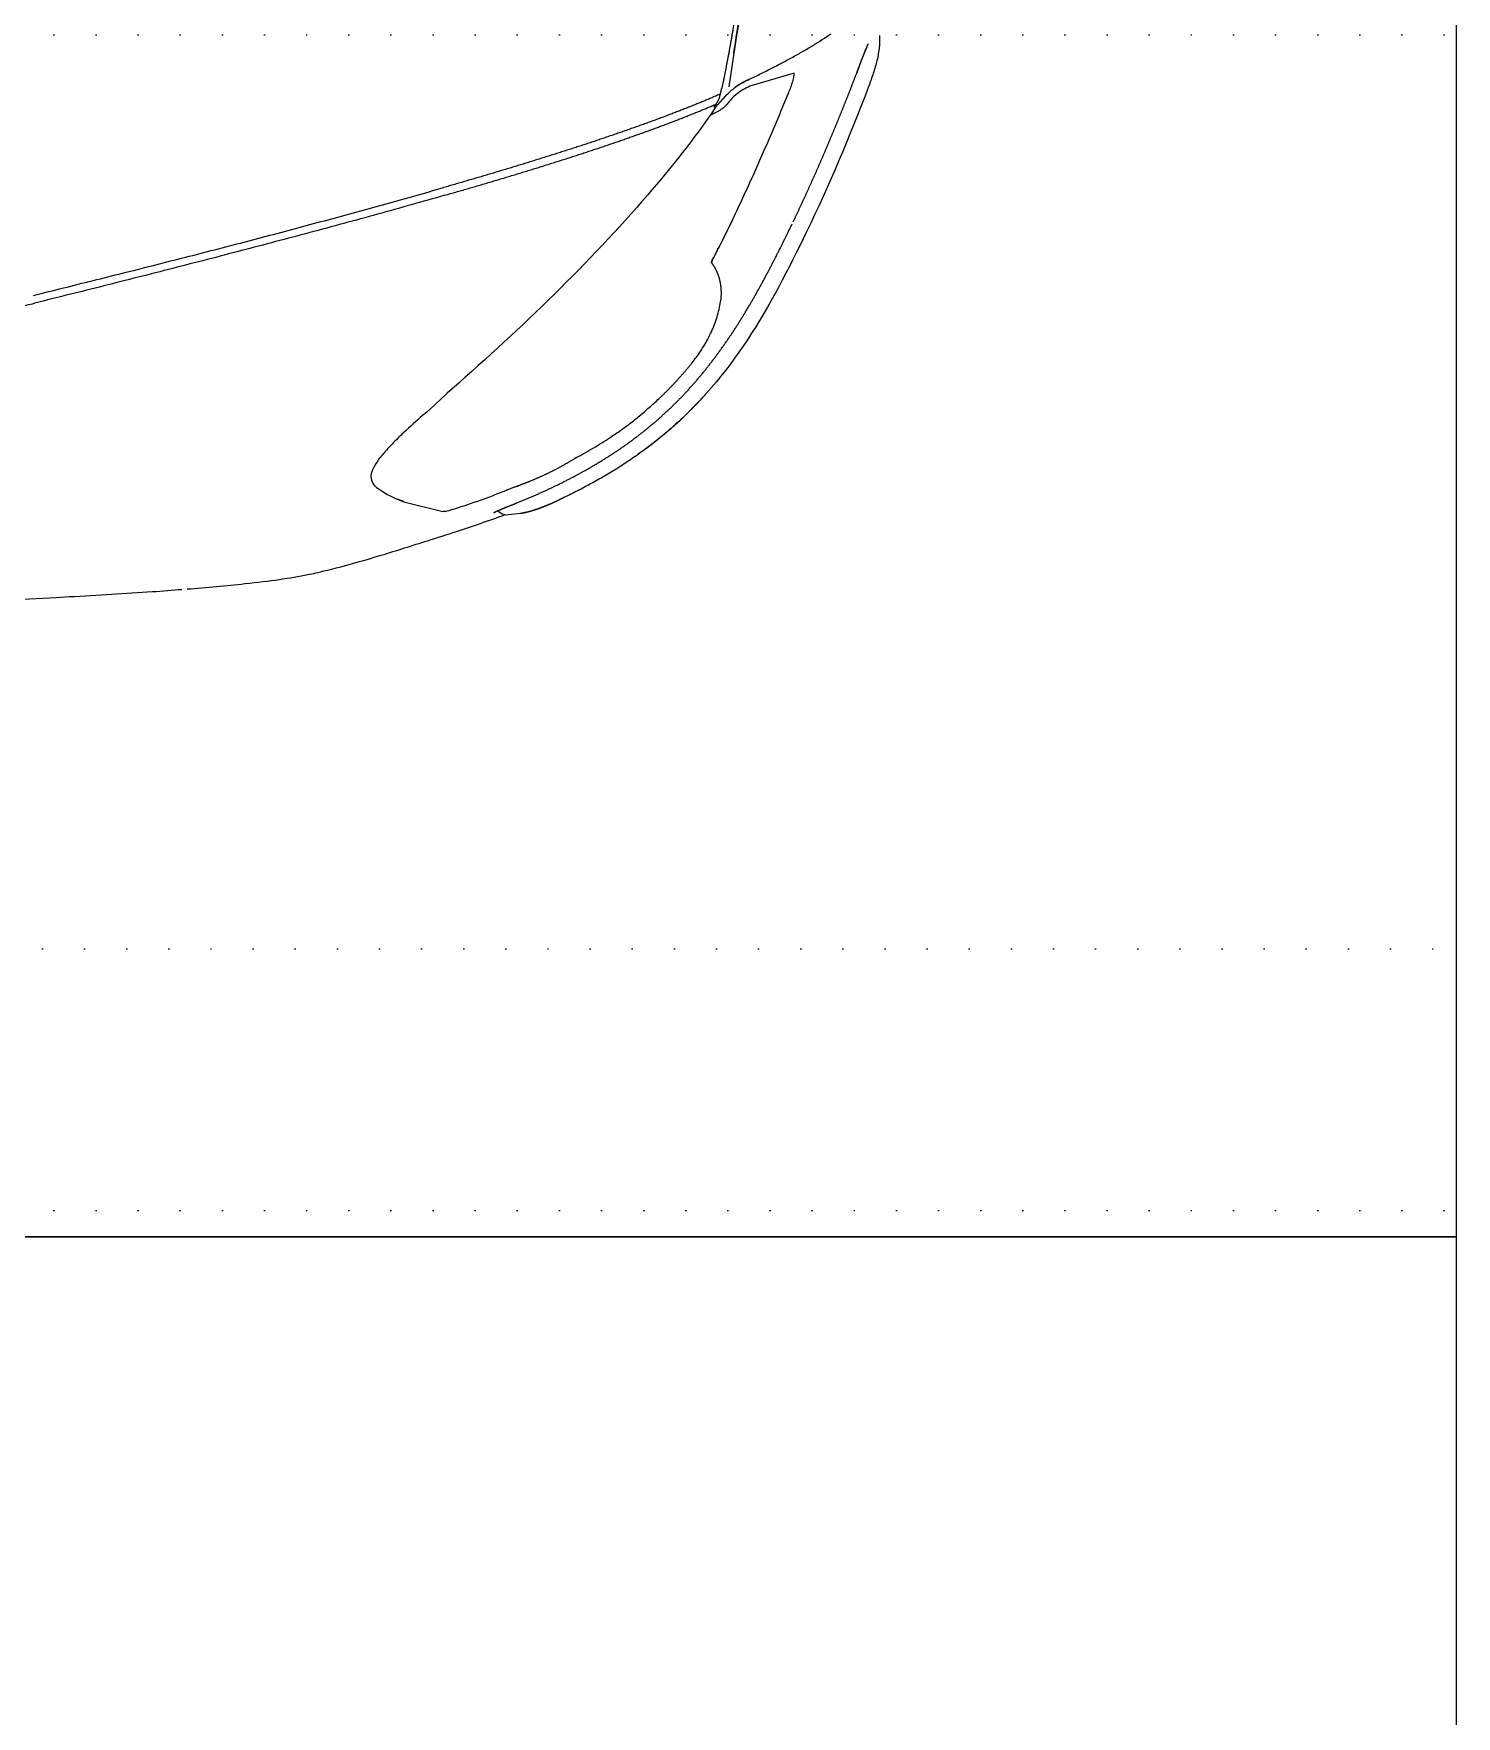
# Model space of a CAD drawing. Extents: x -1073 to 35213, y -1180 to 6950.
# Drawn here: x 31204.9 to 31313.8, y 1365.8 to 1494.6 of the extents above; entities that cross this region are included whole.
import ezdxf
from ezdxf.xclip import XClip

# ---------------------------------------------------------------- set-up
doc = ezdxf.new("R2010")
doc.units = 0
doc.header["$LTSCALE"] = 25
doc.header["$XCLIPFRAME"] = 0
doc.linetypes.add('DOT2', pattern=[0.125, 0, -0.125])
doc.layers.get('0').update_dxf_attribs({"color": 9, "lineweight": 9})
for name, color, linetype, lineweight in [('04', 9, 'Continuous', 9), ('06D', 9, 'Continuous', 9), ('20', 9, 'DOT2', 9)]:
    doc.layers.add(name, color=color, linetype=linetype, lineweight=lineweight)

# ---------------------------------------------------------------- blocks, each defined once
blk = doc.blocks.new('p-araba-polo')
for p, q in [((0.1556, -0.3961), (0.1593, -0.4217)), ((0.1094, -0.4114), (0.1433, -0.4214)), ((0.1683, -0.4355), (0.17, -0.4382)), ((0.172, -0.4427), (0.1727, -0.4429)), ((0.1727, -0.4429), (0.1735, -0.4432)), ((0.3712, -0.653), (0.3749, -0.6562)), ((0.3749, -0.6562), (0.3764, -0.6575)), ((0.3875, -0.668), (0.3764, -0.6575)), ((0.4278, -0.7293), (0.4248, -0.7314)), ((0.3344, -0.7478), (0.3365, -0.7464)), ((0.4081, -0.7394), (0.3783, -0.7469)), ((0.3189, -0.7483), (0.328, -0.7495)), ((0.3334, -0.7485), (0.3346, -0.7476))]:
    blk.add_line(p, q)
at = {"flags": 128}
for points in [[(0.3874, -0.668), (0.3906, -0.6707), (0.3938, -0.6734)], [(0.4171, -0.6952), (0.4181, -0.6962), (0.4193, -0.6975), (0.4207, -0.699)], [(0.427, -0.7064), (0.4277, -0.7072), (0.4282, -0.7081)]]:
    blk.add_lwpolyline(points, dxfattribs=at)
for points, degree in [([(0.1535, -0.3825), (0.1532, -0.3809), (0.1529, -0.3793), (0.1527, -0.3776), (0.1524, -0.376), (0.1522, -0.3743), (0.1519, -0.3727), (0.1516, -0.371)], 7), ([(0.1554, -0.3724), (0.157, -0.3826), (0.1588, -0.3928), (0.1607, -0.403), (0.1627, -0.4132), (0.1648, -0.423)], 5), ([(0.1556, -0.3961), (0.1553, -0.3942), (0.155, -0.3923), (0.1546, -0.3903), (0.1543, -0.3884), (0.154, -0.3864), (0.1538, -0.3845), (0.1535, -0.3825)], 7), ([(0.053, -0.3896), (0.0528, -0.3896), (0.0527, -0.3894), (0.0526, -0.3892), (0.0526, -0.389), (0.0526, -0.3888)], 5), ([(0.0615, -0.4113), (0.0603, -0.4081), (0.0591, -0.4049), (0.0579, -0.4017), (0.0566, -0.3984), (0.0553, -0.3951), (0.0539, -0.3919), (0.0526, -0.3888)], 7), ([(0.0616, -0.4115), (0.0615, -0.4115), (0.0614, -0.4115), (0.0614, -0.4115), (0.0615, -0.4114), (0.0615, -0.4113)], 5), ([(0.0616, -0.4115), (0.0615, -0.4115), (0.0614, -0.4115), (0.0614, -0.4115), (0.0615, -0.4114), (0.0615, -0.4113)], 5), ([(0.1101, -0.5251), (0.1025, -0.5092), (0.0951, -0.4931), (0.0879, -0.477), (0.081, -0.4607), (0.0743, -0.4443), (0.0678, -0.4279), (0.0615, -0.4113)], 7), ([(0.1058, -0.4093), (0.1058, -0.4093), (0.1058, -0.4094), (0.1058, -0.4094), (0.1058, -0.4094), (0.1058, -0.4094), (0.1058, -0.4094), (0.1058, -0.4094)], 7), ([(0.1058, -0.4093), (0.1058, -0.4094), (0.1058, -0.4094), (0.1058, -0.4094)], 3), ([(0.0527, -0.4224), (0.0527, -0.4224), (0.0527, -0.4223)], 2), ([(0.0527, -0.4223), (0.0527, -0.4224), (0.0527, -0.4224)], 2), ([(0.0527, -0.4224), (0.0668, -0.4598), (0.0826, -0.4968), (0.0999, -0.5329)], 3), ([(0.1449, -0.4166), (0.1466, -0.4174), (0.1484, -0.4183), (0.1502, -0.4192), (0.152, -0.4203), (0.1537, -0.4215), (0.1553, -0.4228)], 6), ([(0.1658, -0.4273), (0.1656, -0.4265), (0.1654, -0.4256), (0.1652, -0.4247), (0.165, -0.4239), (0.1648, -0.423)], 5), ([(0.1531, -0.4271), (0.1538, -0.4277), (0.1545, -0.4282), (0.1552, -0.4288), (0.1558, -0.4294), (0.1564, -0.43), (0.157, -0.4306), (0.1576, -0.4313)], 7), ([(0.1619, -0.4288), (0.1628, -0.4298), (0.1636, -0.4307), (0.1644, -0.4316), (0.1652, -0.4325), (0.166, -0.4334), (0.1668, -0.4342)], 6), ([(0.1668, -0.4342), (0.1658, -0.4332), (0.1648, -0.4321), (0.1639, -0.431), (0.163, -0.43), (0.1619, -0.4288)], 5), ([(0.1658, -0.4273), (0.1921, -0.4388), (0.2207, -0.4497), (0.2508, -0.4602), (0.2818, -0.4704), (0.3133, -0.4801), (0.3453, -0.4896), (0.3777, -0.4989)], 7), ([(0.1706, -0.4373), (0.1701, -0.4365), (0.1696, -0.4358), (0.1691, -0.435)], 3), ([(0.3769, -0.5048), (0.3446, -0.4956), (0.3126, -0.4861), (0.2815, -0.4765), (0.2514, -0.4666), (0.2221, -0.4565), (0.1943, -0.4459), (0.1691, -0.435)], 7), ([(0.1706, -0.4373), (0.1703, -0.4368), (0.17, -0.4364), (0.1697, -0.4359), (0.1693, -0.4355), (0.1691, -0.435)], 5), ([(0.1699, -0.4417), (0.1707, -0.4421), (0.1715, -0.4424), (0.1724, -0.4428)], 3), ([(0.1724, -0.4428), (0.1717, -0.4425), (0.171, -0.4422), (0.1703, -0.4419)], 3), ([(0.1731, -0.4427), (0.173, -0.4429), (0.1729, -0.443), (0.1727, -0.4429), (0.1726, -0.4429), (0.1724, -0.4428)], 5), ([(0.1724, -0.4428), (0.1726, -0.4429), (0.1727, -0.4429), (0.1729, -0.443), (0.173, -0.4429), (0.1731, -0.4427)], 5), ([(0.1724, -0.4428), (0.1726, -0.4429), (0.1728, -0.443), (0.1729, -0.443), (0.1731, -0.4431), (0.1733, -0.4432), (0.1735, -0.4432)], 6), ([(0.1724, -0.4428), (0.1727, -0.443), (0.1731, -0.4431), (0.1735, -0.4432)], 3), ([(0.1949, -0.6585), (0.1794, -0.6422), (0.1652, -0.6246), (0.1526, -0.6059), (0.1412, -0.5866), (0.1306, -0.5668), (0.1206, -0.5469), (0.1109, -0.5267)], 7), ([(0.1553, -0.521), (0.1585, -0.5277), (0.1618, -0.5344), (0.1652, -0.5411), (0.1685, -0.5478), (0.172, -0.5544)], 5), ([(0.0999, -0.5329), (0.0999, -0.5329), (0.1, -0.5328)], 2), ([(0.1, -0.5328), (0.0999, -0.5329), (0.0999, -0.5329)], 2), ([(0.1721, -0.5572), (0.1688, -0.5617), (0.1665, -0.5669), (0.1652, -0.5727), (0.165, -0.5788), (0.1656, -0.585)], 5), ([(0.172, -0.5544), (0.1723, -0.555), (0.1726, -0.5556), (0.1728, -0.5563), (0.1724, -0.5568), (0.1721, -0.5572)], 5), ([(1.0396, -0.6705), (0.9891, -0.6587), (0.9388, -0.647), (0.8888, -0.6352), (0.839, -0.6234), (0.7894, -0.6115), (0.7401, -0.5995), (0.6909, -0.5874)], 7), ([(0.1875, -0.633), (0.1921, -0.6388), (0.1969, -0.6443), (0.2018, -0.6497), (0.2069, -0.6548), (0.2121, -0.6598)], 5), ([(0.3712, -0.6529), (0.3712, -0.6531), (0.3712, -0.6531), (0.3714, -0.6529)], 3), ([(0.3749, -0.6561), (0.3748, -0.6562), (0.3749, -0.6563), (0.375, -0.6562)], 3), ([(0.3749, -0.6561), (0.3748, -0.6562), (0.3749, -0.6563), (0.375, -0.6562)], 3), ([(0.3756, -0.655), (0.3756, -0.655), (0.3756, -0.655), (0.3756, -0.655), (0.3756, -0.655), (0.3756, -0.655)], 5), ([(0.3756, -0.655), (0.3756, -0.655), (0.3756, -0.655), (0.3756, -0.655), (0.3756, -0.655), (0.3756, -0.655)], 5), ([(0.195, -0.6586), (0.1949, -0.6586), (0.1949, -0.6586), (0.1949, -0.6586), (0.1949, -0.6585), (0.1949, -0.6585)], 5), ([(0.3217, -0.7403), (0.3016, -0.7322), (0.2819, -0.7231), (0.2626, -0.713), (0.244, -0.7016), (0.2263, -0.6886), (0.21, -0.6742), (0.1949, -0.6585)], 7), ([(0.3876, -0.668), (0.3876, -0.668), (0.3875, -0.668), (0.3874, -0.668)], 3), ([(0.3874, -0.668), (0.3875, -0.668), (0.3875, -0.668), (0.3875, -0.668), (0.3876, -0.668), (0.3876, -0.668)], 5), ([(0.3938, -0.6734), (0.3987, -0.6777), (0.4036, -0.682), (0.4082, -0.6864)], 3), ([(0.4082, -0.6864), (0.4113, -0.6894), (0.4143, -0.6923), (0.4171, -0.6952)], 3), ([(0.2765, -0.7057), (0.2764, -0.7057), (0.2762, -0.7056), (0.2761, -0.7056), (0.276, -0.7055), (0.276, -0.7054)], 5), ([(0.2765, -0.7057), (0.2764, -0.7057), (0.2762, -0.7056), (0.2761, -0.7056), (0.276, -0.7055), (0.276, -0.7054)], 5), ([(0.3195, -0.7266), (0.3131, -0.7243), (0.3067, -0.7217), (0.3004, -0.7189), (0.2941, -0.7159), (0.288, -0.7127), (0.2819, -0.7091), (0.276, -0.7054)], 7), ([(0.4207, -0.699), (0.423, -0.7016), (0.4252, -0.704), (0.427, -0.7064)], 3), ([(0.4282, -0.7081), (0.4316, -0.7131), (0.4335, -0.7174), (0.4334, -0.7204)], 3), ([(0.4334, -0.7204), (0.4334, -0.7239), (0.4311, -0.7269), (0.4278, -0.7293)], 3), ([(0.3228, -0.7278), (0.322, -0.7276), (0.3213, -0.7275), (0.3207, -0.7272), (0.3201, -0.7269), (0.3195, -0.7266)], 5), ([(0.3228, -0.7278), (0.322, -0.7276), (0.3213, -0.7275), (0.3207, -0.7272), (0.3201, -0.7269), (0.3195, -0.7266)], 5), ([(0.3291, -0.7303), (0.3291, -0.7303), (0.3291, -0.7303), (0.3291, -0.7303), (0.3291, -0.7303), (0.3291, -0.7303), (0.3291, -0.7303), (0.3291, -0.7303), (0.3291, -0.7303), (0.3291, -0.7303)], 9), ([(0.3291, -0.7303), (0.3291, -0.7303), (0.3292, -0.7304), (0.3293, -0.7304), (0.3293, -0.7304), (0.3294, -0.7304), (0.3294, -0.7304), (0.3295, -0.7304), (0.3296, -0.7305), (0.3296, -0.7305)], 9), ([(0.3296, -0.7305), (0.3296, -0.7305), (0.3295, -0.7304), (0.3294, -0.7304), (0.3294, -0.7304), (0.3293, -0.7304), (0.3293, -0.7304), (0.3292, -0.7304), (0.3291, -0.7303), (0.3291, -0.7303)], 9), ([(0.3317, -0.7313), (0.3315, -0.7313), (0.3314, -0.7312), (0.3314, -0.7312), (0.3314, -0.7312), (0.3314, -0.7312)], 5), ([(0.3317, -0.7313), (0.3315, -0.7313), (0.3314, -0.7312), (0.3314, -0.7312), (0.3314, -0.7312), (0.3314, -0.7312)], 5), ([(0.4248, -0.7314), (0.4196, -0.7347), (0.4139, -0.7373), (0.4081, -0.7394)], 3), ([(0.2817, -0.7343), (0.2817, -0.7343), (0.2818, -0.7344), (0.2818, -0.7344)], 3), ([(0.284, -0.7354), (0.2863, -0.7365), (0.2886, -0.7376), (0.2909, -0.7387)], 3), ([(0.291, -0.7387), (0.2909, -0.7387), (0.2909, -0.7387)], 2), ([(0.3189, -0.7483), (0.3138, -0.7474), (0.3089, -0.7461), (0.3042, -0.7445), (0.2997, -0.7427), (0.2953, -0.7407), (0.2909, -0.7387)], 6), ([(0.3392, -0.7476), (0.3378, -0.7469), (0.3359, -0.746), (0.3336, -0.745), (0.3308, -0.7439), (0.3278, -0.7427), (0.3247, -0.7415), (0.3217, -0.7403)], 7), ([(0.3218, -0.7403), (0.3218, -0.7403), (0.3217, -0.7404), (0.3217, -0.7403), (0.3217, -0.7403), (0.3217, -0.7403)], 5), ([(0.3217, -0.7403), (0.3217, -0.7403), (0.3217, -0.7404), (0.3217, -0.7404), (0.3218, -0.7403), (0.3218, -0.7403)], 5), ([(0.3392, -0.7476), (0.3389, -0.7475), (0.3386, -0.7474), (0.3383, -0.7472), (0.3379, -0.747), (0.3377, -0.7468)], 5), ([(0.3764, -0.7468), (0.3768, -0.7469), (0.3772, -0.747), (0.3776, -0.747), (0.378, -0.7469), (0.3783, -0.7469)], 5), ([(0.4081, -0.7394), (0.4089, -0.7391), (0.4097, -0.7388), (0.4106, -0.7385), (0.4114, -0.7382), (0.4122, -0.7378), (0.4131, -0.7375)], 6), ([(0.328, -0.7495), (0.3299, -0.7499), (0.3326, -0.7491), (0.3334, -0.7485)], 3), ([(0.3342, -0.7479), (0.3342, -0.7479), (0.3342, -0.7479), (0.3343, -0.7479), (0.3343, -0.7479), (0.3343, -0.7479)], 5), ([(0.3342, -0.7479), (0.3342, -0.7479), (0.3343, -0.7479), (0.3343, -0.7479)], 3), ([(0.3392, -0.7476), (0.339, -0.7475), (0.3387, -0.7474), (0.3385, -0.7473), (0.3382, -0.7472), (0.338, -0.747)], 5), ([(0.5299, -0.8023), (0.5443, -0.8039), (0.5588, -0.8052), (0.5741, -0.8064)], 3)]:
    blk.add_open_spline(points, degree=degree)
for points, degree, knots in [([(0.1516, -0.371), (0.1519, -0.373), (0.1526, -0.3768), (0.1532, -0.3806), (0.1535, -0.3825)], 3, [0, 0, 0, 0, 0.500002, 1, 1, 1, 1]), ([(0.044, -0.3824), (0.044, -0.3841), (0.0439, -0.3875), (0.0443, -0.3927), (0.0451, -0.3978), (0.0462, -0.4028), (0.0476, -0.4078), (0.0492, -0.4127), (0.0509, -0.4176), (0.0521, -0.4208), (0.0527, -0.4224)], 3, [0, 0, 0, 0, 0.124987, 0.249975, 0.374965, 0.49996, 0.624964, 0.749973, 0.874985, 1, 1, 1, 1]), ([(0.1449, -0.4166), (0.1418, -0.4151), (0.1357, -0.4122), (0.127, -0.4078), (0.1185, -0.4034), (0.1103, -0.399), (0.1024, -0.3945), (0.0949, -0.3901), (0.0878, -0.3856), (0.0833, -0.3826), (0.0811, -0.3811)], 3, [0, 0, 0, 0, 0.125001, 0.250002, 0.375002, 0.500003, 0.625003, 0.750002, 0.875001, 1, 1, 1, 1]), ([(0.1535, -0.3825), (0.1538, -0.3848), (0.1545, -0.3893), (0.1553, -0.3939), (0.1556, -0.3961)], 3, [0, 0, 0, 0, 0.499954, 1, 1, 1, 1]), ([(0.0615, -0.4113), (0.0608, -0.4095), (0.0594, -0.4057), (0.0572, -0.4), (0.0549, -0.3942), (0.0534, -0.3907), (0.0526, -0.3888)], 3, [0, 0, 0, 0, 0.242914, 0.490387, 0.743262, 1, 1, 1, 1]), ([(0.1135, -0.4261), (0.1129, -0.4247), (0.1118, -0.422), (0.1104, -0.4178), (0.1095, -0.414), (0.1094, -0.4122), (0.1094, -0.4114)], 3, [0, 0, 0, 0, 0.270369, 0.539534, 0.807022, 1, 1, 1, 1]), ([(0.1433, -0.4214), (0.145, -0.4222), (0.1483, -0.4238), (0.1515, -0.426), (0.1531, -0.4271)], 3, [0, 0, 0, 0, 0.500778, 1, 1, 1, 1]), ([(0.1553, -0.4228), (0.1545, -0.4221), (0.1529, -0.4209), (0.1502, -0.4193), (0.1476, -0.4179), (0.1458, -0.417), (0.1449, -0.4166)], 3, [0, 0, 0, 0, 0.248986, 0.49846, 0.748736, 1, 1, 1, 1]), ([(0.1619, -0.4288), (0.1608, -0.4277), (0.1586, -0.4255), (0.1564, -0.4237), (0.1553, -0.4228)], 3, [0, 0, 0, 0, 0.500116, 1, 1, 1, 1]), ([(0.1658, -0.4273), (0.1656, -0.4266), (0.1653, -0.4252), (0.165, -0.4237), (0.1648, -0.423)], 3, [0, 0, 0, 0, 0.499348, 1, 1, 1, 1]), ([(0.1553, -0.521), (0.1524, -0.5147), (0.1464, -0.5022), (0.1379, -0.4833), (0.1296, -0.4643), (0.1214, -0.4453), (0.1161, -0.4325), (0.1135, -0.4261)], 3, [0, 0, 0, 0, 0.199959, 0.399928, 0.599921, 0.799944, 1, 1, 1, 1]), ([(0.1531, -0.4271), (0.1539, -0.4278), (0.1555, -0.429), (0.1569, -0.4305), (0.1576, -0.4313)], 3, [0, 0, 0, 0, 0.5173, 1, 1, 1, 1]), ([(0.1576, -0.4313), (0.1582, -0.4321), (0.1596, -0.4337), (0.1616, -0.4362), (0.1632, -0.4376), (0.1641, -0.4383)], 3, [0, 0, 0, 0, 0.335072, 0.667573, 1, 1, 1, 1]), ([(0.1691, -0.435), (0.1686, -0.4342), (0.1676, -0.4326), (0.1665, -0.43), (0.1661, -0.4282), (0.1658, -0.4273)], 3, [0, 0, 0, 0, 0.333479, 0.665683, 1, 1, 1, 1]), ([(0.1684, -0.4358), (0.1683, -0.4356), (0.1677, -0.4351), (0.1672, -0.4346), (0.1668, -0.4342)], 3, [0, 0, 0, 0, 0.227086, 1, 1, 1, 1]), ([(0.1641, -0.4383), (0.1647, -0.4387), (0.1659, -0.4396), (0.1678, -0.4407), (0.1692, -0.4414), (0.1699, -0.4417)], 3, [0, 0, 0, 0, 0.333542, 0.667239, 1, 1, 1, 1]), ([(0.17, -0.4382), (0.1858, -0.4614), (0.2457, -0.5368), (0.3175, -0.6057), (0.3712, -0.653)], 3, [0, 0, 0, 0, 0.290843, 1, 1, 1, 1]), ([(0.6916, -0.5814), (0.6764, -0.5776), (0.6461, -0.5701), (0.6008, -0.5587), (0.5557, -0.5472), (0.5107, -0.5355), (0.4661, -0.5235), (0.4216, -0.5114), (0.3923, -0.5031), (0.3777, -0.4989)], 3, [0, 0, 0, 0, 0.142912, 0.285805, 0.428682, 0.57154, 0.714362, 0.857157, 1, 1, 1, 1]), ([(0.3769, -0.5048), (0.3854, -0.5073), (0.4025, -0.5121), (0.4283, -0.5193), (0.4542, -0.5264), (0.4802, -0.5334), (0.5063, -0.5403), (0.5325, -0.5472), (0.5587, -0.554), (0.5851, -0.5608), (0.6115, -0.5675), (0.6379, -0.5742), (0.6644, -0.5808), (0.6821, -0.5852), (0.6909, -0.5874)], 3, [0, 0, 0, 0, 0.083342, 0.166682, 0.25, 0.333306, 0.416615, 0.499936, 0.583268, 0.666606, 0.749946, 0.83329, 0.916643, 1, 1, 1, 1]), ([(0.172, -0.5544), (0.1691, -0.5489), (0.1634, -0.5378), (0.158, -0.5266), (0.1553, -0.521)], 3, [0, 0, 0, 0, 0.499946, 1, 1, 1, 1]), ([(0.0999, -0.5329), (0.1137, -0.5611), (0.1417, -0.6167), (0.1884, -0.6724), (0.2204, -0.6972), (0.2284, -0.7028)], 3, [0, 0, 0, 0, 0.436314, 0.862947, 1, 1, 1, 1]), ([(0.1721, -0.5572), (0.1723, -0.557), (0.1726, -0.5565), (0.1725, -0.5554), (0.1722, -0.5547), (0.172, -0.5544)], 3, [0, 0, 0, 0, 0.34173, 0.655167, 1, 1, 1, 1]), ([(0.1811, -0.6243), (0.18, -0.6226), (0.1777, -0.619), (0.1747, -0.6135), (0.172, -0.6079), (0.1698, -0.6023), (0.1679, -0.5965), (0.1664, -0.5907), (0.1659, -0.5869), (0.1656, -0.585)], 3, [0, 0, 0, 0, 0.14287, 0.285738, 0.428603, 0.571464, 0.714319, 0.857165, 1, 1, 1, 1]), ([(0.1875, -0.633), (0.1864, -0.6316), (0.1842, -0.6288), (0.1821, -0.6258), (0.1811, -0.6243)], 3, [0, 0, 0, 0, 0.500031, 1, 1, 1, 1]), ([(0.1774, -0.6572), (0.18, -0.6601), (0.1853, -0.6658), (0.1936, -0.6741), (0.2022, -0.6821), (0.2111, -0.6897), (0.2203, -0.697), (0.2298, -0.7039), (0.2395, -0.7105), (0.2494, -0.7168), (0.2595, -0.7227), (0.2698, -0.7283), (0.2803, -0.7337), (0.2874, -0.737), (0.2909, -0.7387)], 3, [0, 0, 0, 0, 0.083333, 0.166665, 0.249997, 0.333329, 0.416662, 0.499995, 0.583328, 0.666661, 0.749996, 0.83333, 0.916665, 1, 1, 1, 1]), ([(0.2501, -0.6901), (0.2474, -0.6883), (0.2421, -0.6847), (0.2343, -0.679), (0.2268, -0.6729), (0.2194, -0.6665), (0.2145, -0.662), (0.2121, -0.6598)], 3, [0, 0, 0, 0, 0.200084, 0.400065, 0.600042, 0.800036, 1, 1, 1, 1]), ([(0.2762, -0.7056), (0.2741, -0.7045), (0.2697, -0.7021), (0.2632, -0.6983), (0.2566, -0.6943), (0.2523, -0.6915), (0.2501, -0.6901)], 3, [0, 0, 0, 0, 0.240377, 0.493552, 0.746754, 1, 1, 1, 1]), ([(0.3314, -0.7312), (0.3306, -0.7308), (0.3289, -0.7302), (0.3265, -0.7292), (0.3241, -0.7283), (0.3217, -0.7274), (0.3202, -0.7269), (0.3195, -0.7266)], 3, [0, 0, 0, 0, 0.19886, 0.400952, 0.606006, 0.809658, 1, 1, 1, 1]), ([(0.3764, -0.7468), (0.3726, -0.7457), (0.3649, -0.7434), (0.3536, -0.7396), (0.3424, -0.7356), (0.3351, -0.7327), (0.3314, -0.7312)], 3, [0, 0, 0, 0, 0.250001, 0.500002, 0.750003, 1, 1, 1, 1]), ([(0.2909, -0.7387), (0.2938, -0.74), (0.2996, -0.7426), (0.3085, -0.7459), (0.3146, -0.7476), (0.3178, -0.7481)], 3, [0, 0, 0, 0, 0.333411, 0.666747, 1, 1, 1, 1]), ([(0.3308, -0.7495), (0.3436, -0.7542), (0.3636, -0.7609), (0.3938, -0.7706), (0.4254, -0.7806), (0.4544, -0.789), (0.4711, -0.793), (0.4757, -0.7941)], 3, [0, 0, 0, 0, 0.260213, 0.420209, 0.662967, 0.897224, 1, 1, 1, 1]), ([(0.4758, -0.7941), (0.4779, -0.7946), (0.4931, -0.7978), (0.5106, -0.8003), (0.5297, -0.8023)], 3, [0, 0, 0, 0, 0.124213, 1, 1, 1, 1]), ([(0.578, -0.8067), (0.5852, -0.8073), (0.6136, -0.8094), (0.6943, -0.8142), (0.7938, -0.8181), (0.9022, -0.8216), (0.9869, -0.8238), (1.0486, -0.8241), (1.0808, -0.8236)], 3, [0, 0, 0, 0, 0.049552, 0.182368, 0.511137, 0.607099, 0.78604, 1, 1, 1, 1]), ([(0.5894, -0.8074), (0.5894, -0.8074), (0.5894, -0.8074), (0.5894, -0.8074), (0.5894, -0.8074), (0.5894, -0.8074), (0.5894, -0.8074), (0.5894, -0.8074), (0.5894, -0.8074), (0.5894, -0.8074), (0.5894, -0.8074), (0.5894, -0.8074), (0.5894, -0.8074), (0.5894, -0.8074), (0.5894, -0.8074)], 7, [0, 0, 0, 0, 0, 0, 0, 0, 1, 1, 1, 1, 1, 1, 1, 1, 1, 1, 1, 1, 1, 1, 1])]:
    blk.add_open_spline(points, degree=degree, knots=knots)
blk = doc.blocks.new('catikatirevizepergole-krt')
for points in [[(-30, 720), (-30, 650), (-800, 650), (-800, 720)], [(-30, 630), (-30, 560), (-800, 560), (-800, 630)]]:
    blk.add_lwpolyline(points, close=True)

msp = doc.modelspace()

# ---------------------------------------------------------------- linework, layer by layer
at = {"layer": '06D'}
for points in [[(31313.84, 1402.5), (31313.84, 1652.5), (30813.84, 1652.5), (30813.84, 1402.5)], [(31313.84, 1152.5), (31313.84, 1402.5), (30813.84, 1402.5), (30813.84, 1152.5)]]:
    msp.add_lwpolyline(points, close=True, dxfattribs=at)

# ---------------------------------------------------------------- block references
at = {"layer": '04'}
ref = msp.add_blockref('p-araba-polo', (31274.08, 1532.69), dxfattribs=dict(at, xscale=-100, yscale=100, zscale=100))
XClip(ref).set_block_clipping_path([(-0.0924763951, -0.9835002962), (4.0650970395, 0.9845199444)])
at = {"layer": '20'}
msp.add_blockref('catikatirevizepergole-krt', (31661.35, 774.5), dxfattribs=at)

doc.saveas('drawing.dxf')
